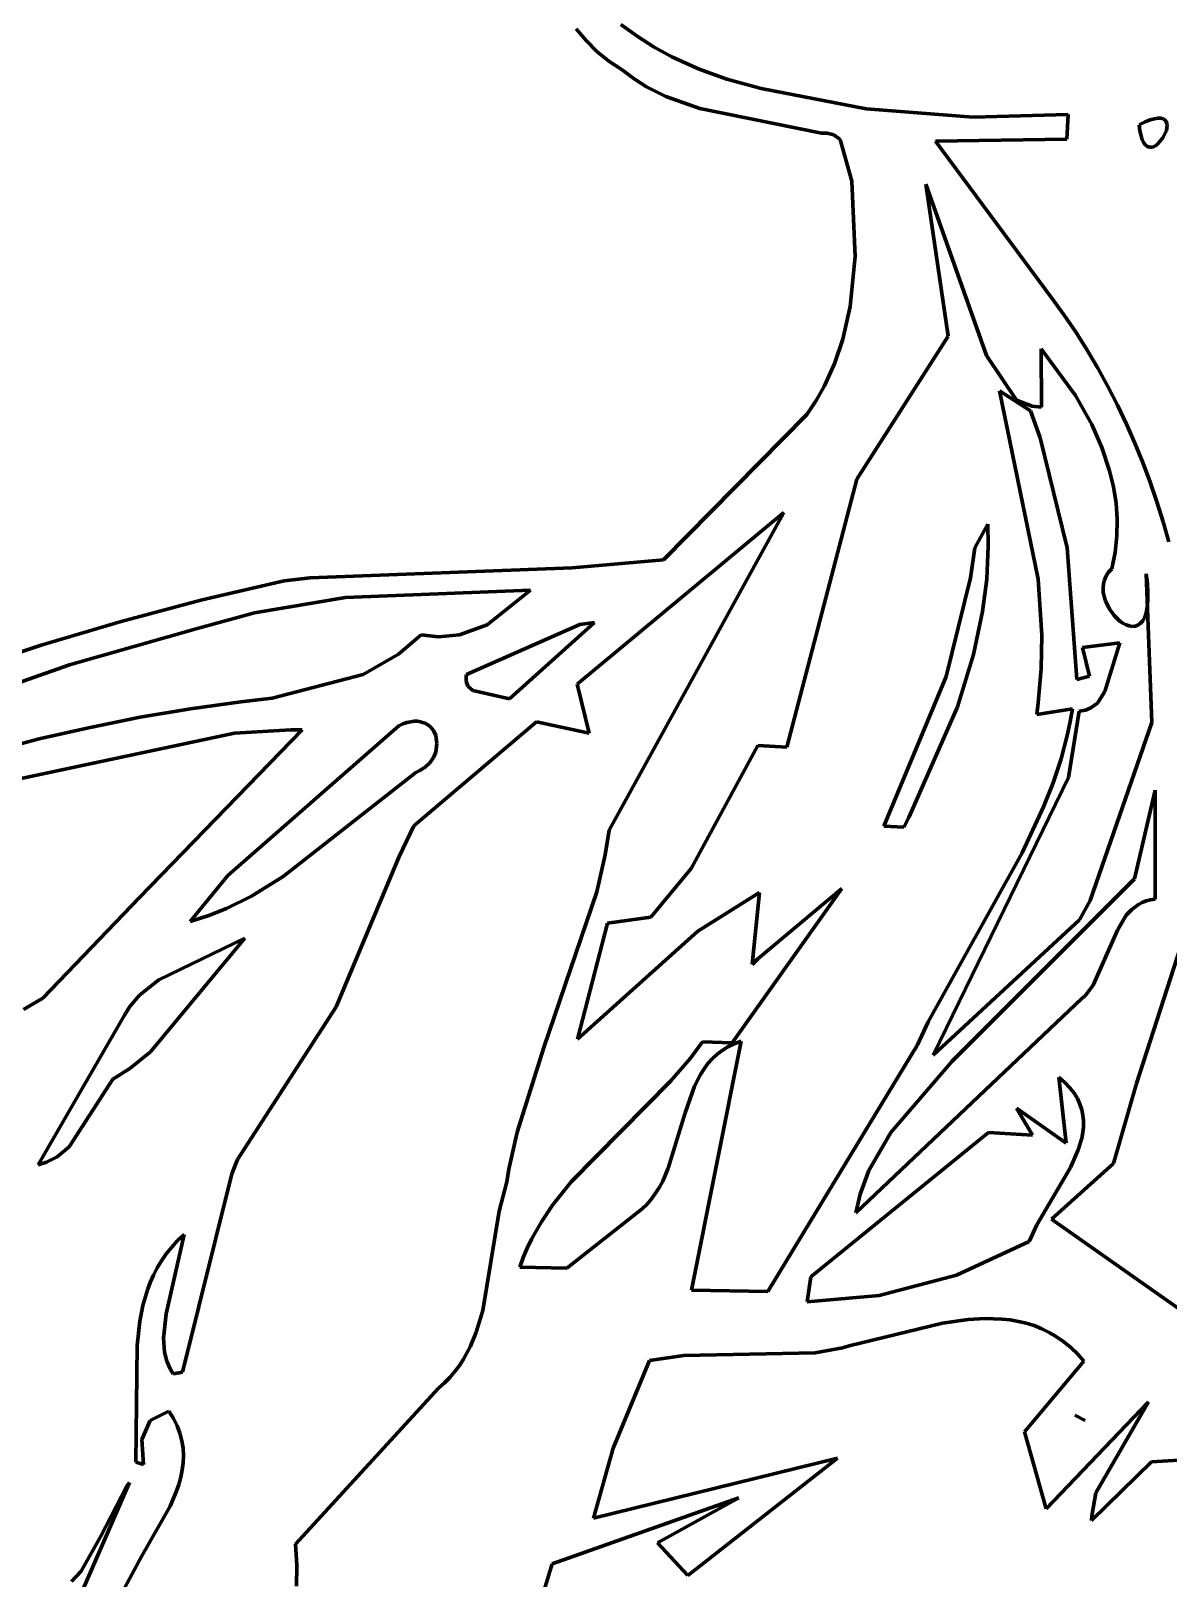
# Model space of a CAD drawing. Header units: millimetres. Extents: x 0 to 11, y 0 to 14.1.
# Drawn here: x 4.385 to 5.209, y 7.531 to 8.652 of the extents above; entities that cross this region are included whole.
import ezdxf

# ---------------------------------------------------------------- set-up
doc = ezdxf.new("R2010")
doc.units = ezdxf.units.MM
doc.layers.add('color#010101ff', color=7, linetype='CONTINUOUS', lineweight=100)
doc.layers.add('color#fefefeff', color=7, linetype='CONTINUOUS', lineweight=100)

msp = doc.modelspace()

# ---------------------------------------------------------------- linework, layer by layer
at = {"layer": 'color#010101ff'}
for p, q in [((4.8126, 8.6565), (4.8244, 8.6479)), ((4.7874, 8.6448), (4.7802, 8.6532)), ((4.7953, 8.637), (4.7874, 8.6448)), ((4.8244, 8.6479), (4.8368, 8.64)), ((4.804, 8.6299), (4.7953, 8.637)), ((4.8368, 8.64), (4.8496, 8.633)), ((4.8087, 8.6267), (4.804, 8.6299)), ((4.8136, 8.6236), (4.8087, 8.6267)), ((4.8222, 8.617), (4.8136, 8.6236)), ((4.8496, 8.633), (4.8693, 8.624)), ((4.8693, 8.624), (4.8893, 8.6168)), ((4.8312, 8.6113), (4.8222, 8.617)), ((4.8453, 8.6042), (4.8312, 8.6113)), ((4.8893, 8.6168), (4.9142, 8.6101)), ((4.8699, 8.5956), (4.8453, 8.6042)), ((4.9142, 8.6101), (4.9904, 8.5953)), ((4.9581, 8.5776), (4.8699, 8.5956)), ((4.9904, 8.5953), (5.0678, 8.5892)), ((5.0678, 8.5892), (5.1367, 8.5913)), ((5.1367, 8.5913), (5.1359, 8.5733)), ((5.1993, 8.5882), (5.2019, 8.5886)), ((5.2019, 8.5886), (5.204, 8.5886)), ((5.204, 8.5886), (5.2057, 8.5881)), ((4.962, 8.5776), (4.9581, 8.5776)), ((4.9669, 8.5765), (4.962, 8.5776)), ((5.1883, 8.5838), (5.1926, 8.5859)), ((5.1888, 8.5794), (5.1883, 8.5838)), ((5.1896, 8.5758), (5.1888, 8.5794)), ((5.1926, 8.5859), (5.1962, 8.5873)), ((5.1962, 8.5873), (5.1993, 8.5882)), ((5.2079, 8.5797), (5.2054, 8.5742)), ((5.2057, 8.5881), (5.2069, 8.5873)), ((5.2069, 8.5873), (5.2078, 8.5862)), ((5.2078, 8.5862), (5.2083, 8.5848)), ((5.2085, 8.5832), (5.2079, 8.5797)), ((5.2083, 8.5848), (5.2085, 8.5832)), ((4.9716, 8.5732), (4.9669, 8.5765)), ((4.98, 8.5429), (4.9716, 8.5732)), ((5.1359, 8.5733), (5.0405, 8.5719)), ((5.0405, 8.5719), (5.125, 8.4581)), ((5.1905, 8.5729), (5.1896, 8.5758)), ((5.1916, 8.5707), (5.1905, 8.5729)), ((5.1928, 8.5691), (5.1916, 8.5707)), ((5.1942, 8.568), (5.1928, 8.5691)), ((5.1956, 8.5675), (5.1942, 8.568)), ((5.1971, 8.5675), (5.1956, 8.5675)), ((5.1986, 8.5679), (5.1971, 8.5675)), ((5.2001, 8.5686), (5.1986, 8.5679)), ((5.2015, 8.5697), (5.2001, 8.5686)), ((5.2054, 8.5742), (5.2015, 8.5697)), ((4.9824, 8.4884), (4.98, 8.5429)), ((5.0776, 8.4166), (5.0335, 8.5408)), ((5.0335, 8.5408), (5.0497, 8.4306)), ((4.9788, 8.452), (4.9824, 8.4884)), ((5.125, 8.4581), (5.1339, 8.4458)), ((4.9735, 8.4283), (4.9788, 8.452)), ((5.1339, 8.4458), (5.1425, 8.4332)), ((5.1425, 8.4332), (5.1506, 8.4204)), ((4.9677, 8.4112), (4.9735, 8.4283)), ((5.0497, 8.4306), (4.9835, 8.327)), ((5.142, 8.3877), (5.1173, 8.4214)), ((5.1173, 8.4214), (5.1174, 8.3792)), ((5.1506, 8.4204), (5.1583, 8.4073)), ((4.9602, 8.3946), (4.9677, 8.4112)), ((5.0994, 8.3842), (5.0776, 8.4166)), ((5.1583, 8.4073), (5.1656, 8.394)), ((4.9542, 8.384), (4.9602, 8.3946)), ((5.1149, 8.2546), (5.0871, 8.3909)), ((5.0871, 8.3909), (5.1095, 8.3764)), ((5.1538, 8.3665), (5.142, 8.3877)), ((5.1656, 8.394), (5.1725, 8.3806)), ((4.9474, 8.3738), (4.9542, 8.384)), ((5.1106, 8.3798), (5.0994, 8.3842)), ((5.1095, 8.3764), (5.1164, 8.357)), ((5.1174, 8.3792), (5.1106, 8.3798)), ((5.1725, 8.3806), (5.179, 8.3669)), ((4.8436, 8.2685), (4.9474, 8.3738)), ((5.1611, 8.3499), (5.1538, 8.3665)), ((5.179, 8.3669), (5.1851, 8.3531)), ((5.1164, 8.357), (5.136, 8.2773)), ((5.1851, 8.3531), (5.1908, 8.339)), ((5.1668, 8.3329), (5.1611, 8.3499)), ((5.1696, 8.3213), (5.1668, 8.3329)), ((5.1908, 8.339), (5.1961, 8.3249)), ((4.9835, 8.327), (4.9329, 8.1327)), ((5.1715, 8.3096), (5.1696, 8.3213)), ((5.1961, 8.3249), (5.2011, 8.3105)), ((5.1723, 8.2978), (5.1715, 8.3096)), ((5.2011, 8.3105), (5.2056, 8.2961)), ((4.9306, 8.3028), (4.7809, 8.1784)), ((4.8041, 8.0727), (4.9306, 8.3028)), ((5.1721, 8.2859), (5.1723, 8.2978)), ((5.0692, 8.2773), (5.0786, 8.2944)), ((5.0786, 8.2944), (5.0789, 8.2784)), ((5.1708, 8.2739), (5.1721, 8.2859)), ((5.2056, 8.2961), (5.2098, 8.2815)), ((5.0659, 8.2554), (5.0692, 8.2773)), ((5.0789, 8.2784), (5.0777, 8.2546)), ((5.136, 8.2773), (5.143, 8.1818)), ((4.7773, 8.2627), (4.8436, 8.2685)), ((5.1683, 8.2619), (5.1697, 8.2679)), ((5.1697, 8.2679), (5.1708, 8.2739)), ((4.5093, 8.2395), (4.5685, 8.2532)), ((4.5685, 8.2532), (4.5874, 8.2555)), ((4.5874, 8.2555), (4.7773, 8.2627)), ((5.0484, 8.184), (5.0659, 8.2554)), ((5.0777, 8.2546), (5.0747, 8.231)), ((5.1176, 8.2139), (5.1149, 8.2546)), ((5.1623, 8.251), (5.163, 8.254)), ((5.163, 8.254), (5.1642, 8.2568)), ((5.1642, 8.2568), (5.1659, 8.2595)), ((5.1659, 8.2595), (5.1683, 8.2619)), ((5.1975, 8.1506), (5.1933, 8.2584)), ((5.1933, 8.2584), (5.1942, 8.251)), ((4.6131, 8.2411), (4.547, 8.23)), ((4.7472, 8.2465), (4.6131, 8.2411)), ((4.7156, 8.2214), (4.7472, 8.2465)), ((5.162, 8.248), (5.1623, 8.251)), ((5.1622, 8.245), (5.162, 8.248)), ((5.1628, 8.2419), (5.1622, 8.245)), ((5.1637, 8.2389), (5.1628, 8.2419)), ((5.1942, 8.251), (5.1946, 8.2446)), ((5.1946, 8.2446), (5.1946, 8.239)), ((4.4506, 8.2239), (4.5093, 8.2395)), ((4.547, 8.23), (4.5065, 8.2189)), ((5.0747, 8.231), (5.0682, 8.2)), ((5.1664, 8.2332), (5.1637, 8.2389)), ((5.17, 8.2281), (5.1664, 8.2332)), ((5.1933, 8.2302), (5.1922, 8.2269)), ((5.1941, 8.2342), (5.1933, 8.2302)), ((5.1946, 8.239), (5.1941, 8.2342)), ((4.3924, 8.2067), (4.4506, 8.2239)), ((4.5065, 8.2189), (4.413, 8.1923)), ((4.6957, 8.2141), (4.7156, 8.2214)), ((4.7829, 8.2216), (4.7008, 8.1853)), ((4.7318, 8.1678), (4.7934, 8.223)), ((4.7934, 8.223), (4.7829, 8.2216)), ((5.1742, 8.2241), (5.17, 8.2281)), ((5.1764, 8.2225), (5.1742, 8.2241)), ((5.1787, 8.2214), (5.1764, 8.2225)), ((5.181, 8.2206), (5.1787, 8.2214)), ((5.1832, 8.2203), (5.181, 8.2206)), ((5.1853, 8.2205), (5.1832, 8.2203)), ((5.1873, 8.2212), (5.1853, 8.2205)), ((5.1892, 8.2225), (5.1873, 8.2212)), ((5.1908, 8.2244), (5.1892, 8.2225)), ((5.1922, 8.2269), (5.1908, 8.2244)), ((4.6515, 8.2001), (4.6678, 8.2142)), ((4.6678, 8.2142), (4.6805, 8.2127)), ((4.6805, 8.2127), (4.6957, 8.2141)), ((5.1173, 8.1894), (5.1176, 8.2139)), ((5.1472, 8.2049), (5.1741, 8.2083)), ((5.1741, 8.2083), (5.1633, 8.1731)), ((4.3347, 8.1876), (4.3924, 8.2067)), ((4.6258, 8.1853), (4.6515, 8.2001)), ((5.0682, 8.2), (5.0565, 8.1619)), ((5.1523, 8.1842), (5.1472, 8.2049)), ((4.413, 8.1923), (4.282, 8.1463)), ((4.56, 8.1682), (4.6258, 8.1853)), ((4.7008, 8.1853), (4.7005, 8.1836)), ((5.1151, 8.1648), (5.1173, 8.1894)), ((4.7005, 8.1836), (4.7006, 8.1805)), ((4.7006, 8.1805), (4.7018, 8.1769)), ((4.7018, 8.1769), (4.7053, 8.1738)), ((4.7053, 8.1738), (4.7318, 8.1678)), ((4.7809, 8.1784), (4.7897, 8.1428)), ((5.0032, 8.0754), (5.0484, 8.184)), ((5.143, 8.1818), (5.1523, 8.1842)), ((4.5007, 8.1606), (4.5373, 8.1656)), ((4.5373, 8.1656), (4.5558, 8.1677)), ((4.5558, 8.1677), (4.56, 8.1682)), ((5.114, 8.1565), (5.1151, 8.1648)), ((5.158, 8.1647), (5.1533, 8.1612)), ((5.1633, 8.1731), (5.158, 8.1647)), ((4.428, 8.1471), (4.4642, 8.1544)), ((4.4642, 8.1544), (4.5007, 8.1606)), ((4.6603, 8.1512), (4.6575, 8.1506)), ((4.6628, 8.1515), (4.6603, 8.1512)), ((4.7515, 8.1511), (4.6626, 8.0758)), ((4.6652, 8.1515), (4.6628, 8.1515)), ((4.6674, 8.1512), (4.6652, 8.1515)), ((4.6713, 8.1499), (4.6674, 8.1512)), ((4.7897, 8.1428), (4.7515, 8.1511)), ((5.0565, 8.1619), (5.0213, 8.0818)), ((5.1399, 8.1605), (5.114, 8.1565)), ((5.1363, 8.1422), (5.1383, 8.1513)), ((5.1447, 8.1588), (5.1371, 8.1108)), ((5.1383, 8.1513), (5.1399, 8.1605)), ((5.1494, 8.1596), (5.1447, 8.1588)), ((5.1533, 8.1612), (5.1494, 8.1596)), ((4.5326, 8.1428), (4.3485, 8.1039)), ((4.392, 8.1389), (4.428, 8.1471)), ((4.4638, 8.0238), (4.5816, 8.1453)), ((4.6516, 8.1483), (4.5277, 8.0397)), ((4.5734, 8.1453), (4.5326, 8.1428)), ((4.5816, 8.1453), (4.5734, 8.1453)), ((4.6546, 8.1497), (4.6516, 8.1483)), ((4.6575, 8.1506), (4.6546, 8.1497)), ((4.6744, 8.1477), (4.6713, 8.1499)), ((4.6768, 8.1447), (4.6744, 8.1477)), ((4.6784, 8.1413), (4.6768, 8.1447)), ((4.6793, 8.1354), (4.6784, 8.1413)), ((5.1316, 8.1243), (5.1363, 8.1422)), ((5.1526, 8.0215), (5.1975, 8.1506)), ((4.3384, 8.125), (4.392, 8.1389)), ((4.6768, 8.1252), (4.6784, 8.1292)), ((4.6784, 8.1292), (4.6793, 8.1354)), ((4.9119, 8.1339), (4.8635, 8.0447)), ((4.9329, 8.1327), (4.9119, 8.1339)), ((4.6665, 8.1155), (4.6708, 8.1182)), ((4.6708, 8.1182), (4.6742, 8.1214)), ((4.6742, 8.1214), (4.6768, 8.1252)), ((5.1258, 8.1068), (5.1316, 8.1243)), ((4.5679, 8.0389), (4.664, 8.1144)), ((4.664, 8.1144), (4.6665, 8.1155)), ((5.1371, 8.1108), (5.039, 7.9095)), ((5.119, 8.0896), (5.1258, 8.1068)), ((5.1999, 8.1015), (5.1848, 8.0373)), ((5.1998, 8.0227), (5.1999, 8.1015)), ((5.1033, 8.0561), (5.119, 8.0896)), ((4.6626, 8.0758), (4.6519, 8.0536)), ((4.8012, 8.0546), (4.8041, 8.0727)), ((5.0177, 8.0748), (5.0032, 8.0754)), ((5.0213, 8.0818), (5.0177, 8.0748)), ((4.6519, 8.0536), (4.6063, 7.9446)), ((4.7951, 8.0278), (4.8012, 8.0546)), ((5.0354, 7.9338), (5.1033, 8.0561)), ((4.5277, 8.0397), (4.5004, 8.0065)), ((4.8635, 8.0447), (4.8343, 8.0095)), ((4.545, 8.0247), (4.5679, 8.0389)), ((4.7568, 7.915), (4.7951, 8.0278)), ((4.9728, 8.0303), (4.8932, 7.9185)), ((4.9118, 7.9794), (4.9728, 8.0303)), ((5.1848, 8.0373), (5.0527, 7.9052)), ((4.3938, 7.9509), (4.4638, 8.0238)), ((4.5267, 8.0157), (4.545, 8.0247)), ((4.8684, 7.9993), (4.913, 8.0274)), ((4.913, 8.0274), (4.9077, 7.9752)), ((5.145, 8.0076), (5.1526, 8.0215)), ((5.1829, 8.0152), (5.1877, 8.0187)), ((5.1877, 8.0187), (5.1904, 8.0201)), ((5.1904, 8.0201), (5.1933, 8.0213)), ((5.1933, 8.0213), (5.1964, 8.0221)), ((5.1964, 8.0221), (5.1998, 8.0227)), ((4.5004, 8.0065), (4.5139, 8.0107)), ((4.5139, 8.0107), (4.5267, 8.0157)), ((4.8028, 8.0053), (4.7811, 7.9212)), ((4.8343, 8.0095), (4.8028, 8.0053)), ((5.039, 7.9095), (5.145, 8.0076)), ((5.1724, 8.0002), (5.1789, 8.0109)), ((5.1789, 8.0109), (5.1829, 8.0152)), ((4.4718, 7.912), (4.54, 7.9942)), ((4.54, 7.9942), (4.4777, 7.9642)), ((4.7811, 7.9212), (4.8684, 7.9993)), ((5.1549, 7.9602), (5.1724, 8.0002)), ((5.2233, 8.0034), (5.1863, 7.8889)), ((4.9077, 7.9752), (4.9118, 7.9794)), ((4.4777, 7.9642), (4.4638, 7.9531)), ((4.3796, 7.9426), (4.3938, 7.9509)), ((4.4638, 7.9531), (4.4568, 7.9448)), ((4.983, 7.7952), (5.1467, 7.9505)), ((5.1467, 7.9505), (5.149, 7.9526)), ((5.149, 7.9526), (5.1549, 7.9602)), ((4.4528, 7.9385), (4.3903, 7.83)), ((4.4568, 7.9448), (4.4528, 7.9385)), ((4.6063, 7.9446), (4.5349, 7.8338)), ((5.0275, 7.9171), (5.0354, 7.9338)), ((4.8718, 7.9191), (4.8631, 7.9074)), ((4.8997, 7.9196), (4.8639, 7.7392)), ((4.8932, 7.9185), (4.8718, 7.9191)), ((4.8901, 7.9155), (4.8947, 7.9177)), ((4.8947, 7.9177), (4.8997, 7.9196)), ((4.919, 7.7383), (5.0275, 7.9171)), ((4.4568, 7.8999), (4.4718, 7.912)), ((4.7374, 7.8538), (4.7568, 7.915)), ((4.8631, 7.9074), (4.8488, 7.8909)), ((4.8757, 7.9034), (4.8788, 7.9069)), ((4.8788, 7.9069), (4.8822, 7.9101)), ((4.8822, 7.9101), (4.8859, 7.913)), ((4.8859, 7.913), (4.8901, 7.9155)), ((5.0527, 7.9052), (5.0082, 7.8534)), ((4.4444, 7.8921), (4.4568, 7.8999)), ((4.866, 7.887), (4.8704, 7.8956)), ((4.8704, 7.8956), (4.8729, 7.8996)), ((4.8729, 7.8996), (4.8757, 7.9034)), ((5.1301, 7.8935), (5.1354, 7.8458)), ((5.1344, 7.8897), (5.1301, 7.8935)), ((4.4129, 7.8431), (4.4444, 7.8921)), ((4.8488, 7.8909), (4.7766, 7.8177)), ((4.8592, 7.8678), (4.866, 7.887)), ((5.138, 7.8859), (5.1344, 7.8897)), ((5.141, 7.882), (5.138, 7.8859)), ((5.1863, 7.8889), (5.1697, 7.831)), ((5.1354, 7.8458), (5.0993, 7.8712)), ((5.0993, 7.8712), (5.1109, 7.8515)), ((5.1434, 7.8781), (5.141, 7.882)), ((5.1452, 7.8741), (5.1434, 7.8781)), ((5.1466, 7.87), (5.1452, 7.8741)), ((4.847, 7.8276), (4.8592, 7.8678)), ((5.1474, 7.866), (5.1466, 7.87)), ((5.1478, 7.8619), (5.1474, 7.866)), ((5.1478, 7.8577), (5.1478, 7.8619)), ((4.7314, 7.8268), (4.7374, 7.8538)), ((5.0791, 7.8536), (4.9503, 7.749)), ((5.0082, 7.8534), (4.9924, 7.826)), ((5.1109, 7.8515), (5.0791, 7.8536)), ((5.1441, 7.8409), (5.1466, 7.8494)), ((5.1466, 7.8494), (5.1473, 7.8536)), ((5.1473, 7.8536), (5.1478, 7.8577)), ((4.4042, 7.8359), (4.4129, 7.8431)), ((5.1384, 7.8282), (5.1441, 7.8409)), ((4.3903, 7.83), (4.3963, 7.8319)), ((4.3963, 7.8319), (4.4042, 7.8359)), ((4.5349, 7.8338), (4.5306, 7.8236)), ((4.7299, 7.8177), (4.7314, 7.8268)), ((4.8429, 7.8182), (4.847, 7.8276)), ((4.9924, 7.826), (4.9861, 7.8089)), ((5.1141, 7.7865), (5.1384, 7.8282)), ((5.1697, 7.831), (5.1246, 7.7907)), ((4.5306, 7.8236), (4.495, 7.6797)), ((4.7243, 7.7965), (4.7299, 7.8177)), ((4.7766, 7.8177), (4.7631, 7.8008)), ((4.8405, 7.8138), (4.8429, 7.8182)), ((4.8317, 7.8016), (4.8349, 7.8055)), ((4.8349, 7.8055), (4.8378, 7.8095)), ((4.8378, 7.8095), (4.8405, 7.8138)), ((4.9861, 7.8089), (4.983, 7.7952)), ((4.7125, 7.7244), (4.7243, 7.7965)), ((4.7631, 7.8008), (4.755, 7.7888)), ((4.7734, 7.7551), (4.8281, 7.7981)), ((4.8281, 7.7981), (4.8317, 7.8016)), ((4.755, 7.7888), (4.7479, 7.7762)), ((5.1085, 7.7746), (5.1141, 7.7865)), ((5.1246, 7.7907), (5.2584, 7.6964)), ((4.4832, 7.722), (4.4961, 7.7796)), ((4.4871, 7.7703), (4.4832, 7.7655)), ((4.4914, 7.7751), (4.4871, 7.7703)), ((4.4961, 7.7796), (4.4914, 7.7751)), ((4.7479, 7.7762), (4.7448, 7.7697)), ((5.0558, 7.7502), (5.1085, 7.7746)), ((4.4797, 7.7605), (4.4766, 7.7554)), ((4.4832, 7.7655), (4.4797, 7.7605)), ((4.7419, 7.7629), (4.7393, 7.7559)), ((4.7448, 7.7697), (4.7419, 7.7629)), ((4.4739, 7.7501), (4.4715, 7.7448)), ((4.4766, 7.7554), (4.4739, 7.7501)), ((4.7393, 7.7559), (4.7734, 7.7551)), ((4.9503, 7.749), (4.9477, 7.7307)), ((4.9998, 7.7353), (5.0558, 7.7502)), ((4.4695, 7.7394), (4.4662, 7.7282)), ((4.4715, 7.7448), (4.4695, 7.7394)), ((4.8639, 7.7392), (4.919, 7.7383)), ((4.4662, 7.7282), (4.4639, 7.7168)), ((4.9477, 7.7307), (4.9998, 7.7353)), ((4.4639, 7.7168), (4.4621, 7.6992)), ((4.4812, 7.7044), (4.4832, 7.722)), ((4.7078, 7.7087), (4.7125, 7.7244)), ((5.0456, 7.7153), (4.978, 7.6989)), ((5.0644, 7.718), (5.0456, 7.7153)), ((5.0767, 7.7187), (5.0644, 7.718)), ((5.0888, 7.7183), (5.0767, 7.7187)), ((5.0948, 7.7177), (5.0888, 7.7183)), ((5.1007, 7.7166), (5.0948, 7.7177)), ((5.1064, 7.7152), (5.1007, 7.7166)), ((5.1121, 7.7135), (5.1064, 7.7152)), ((4.482, 7.6943), (4.4812, 7.7044)), ((4.7037, 7.6987), (4.7078, 7.7087)), ((5.1177, 7.7113), (5.1121, 7.7135)), ((5.1231, 7.7086), (5.1177, 7.7113)), ((5.1284, 7.7055), (5.1231, 7.7086)), ((5.1336, 7.7019), (5.1284, 7.7055)), ((4.4621, 7.6992), (4.4611, 7.6145)), ((4.4836, 7.6878), (4.482, 7.6943)), ((4.6986, 7.6892), (4.7037, 7.6987)), ((4.8582, 7.6919), (4.8333, 7.6883)), ((4.9534, 7.6937), (4.8582, 7.6919)), ((4.9731, 7.6975), (4.9534, 7.6937)), ((4.978, 7.6989), (4.9731, 7.6975)), ((5.1386, 7.6977), (5.1336, 7.7019)), ((5.1435, 7.693), (5.1386, 7.6977)), ((5.1482, 7.6878), (5.1435, 7.693)), ((4.4863, 7.6817), (4.4836, 7.6878)), ((4.4881, 7.6787), (4.4863, 7.6817)), ((4.6887, 7.676), (4.6923, 7.6803)), ((4.6923, 7.6803), (4.6956, 7.6847)), ((4.6956, 7.6847), (4.6986, 7.6892)), ((4.8333, 7.6883), (4.8071, 7.6248)), ((5.105, 7.6365), (5.1482, 7.6878)), ((4.495, 7.6797), (4.4881, 7.6787)), ((4.6804, 7.6681), (4.6847, 7.672)), ((4.6847, 7.672), (4.6887, 7.676)), ((4.5769, 7.5551), (4.6804, 7.6681)), ((5.195, 7.6583), (5.1208, 7.5808)), ((5.1568, 7.5923), (5.195, 7.6583)), ((4.4714, 7.6447), (4.485, 7.6516)), ((4.485, 7.6516), (4.4884, 7.6462)), ((5.1416, 7.6487), (5.1491, 7.6448)), ((5.1491, 7.6448), (5.1416, 7.6487)), ((4.4654, 7.6311), (4.4714, 7.6447)), ((4.4884, 7.6462), (4.491, 7.6409)), ((4.491, 7.6409), (4.4931, 7.6355)), ((4.4931, 7.6355), (4.4945, 7.6301)), ((5.1208, 7.5808), (5.105, 7.6365)), ((4.4666, 7.613), (4.4654, 7.6311)), ((4.4945, 7.6301), (4.4953, 7.6248)), ((4.4953, 7.6248), (4.4956, 7.6195)), ((4.8071, 7.6248), (4.7928, 7.5741)), ((4.4611, 7.6145), (4.4666, 7.613)), ((4.4954, 7.6142), (4.4947, 7.6089)), ((4.4956, 7.6195), (4.4954, 7.6142)), ((4.7928, 7.5741), (4.9696, 7.6174)), ((4.9696, 7.6174), (4.8611, 7.5324)), ((5.1971, 7.6147), (5.1536, 7.5723)), ((5.244, 7.6178), (5.1971, 7.6147)), ((4.4936, 7.6036), (4.4922, 7.5984)), ((4.4947, 7.6089), (4.4936, 7.6036)), ((4.4133, 7.5007), (4.4565, 7.5998)), ((4.4543, 7.597), (4.4357, 7.561)), ((4.4565, 7.5998), (4.4543, 7.597)), ((4.4904, 7.5931), (4.4859, 7.5827)), ((4.4922, 7.5984), (4.4904, 7.5931)), ((5.1538, 7.5758), (5.1568, 7.5923)), ((4.4859, 7.5827), (4.4652, 7.5462)), ((4.8981, 7.5887), (4.7627, 7.541)), ((4.8391, 7.556), (4.8981, 7.5887)), ((5.1536, 7.5723), (5.1538, 7.5758)), ((4.4357, 7.561), (4.4215, 7.5357)), ((4.4652, 7.5462), (4.4511, 7.5202)), ((4.5777, 7.5399), (4.5769, 7.5551)), ((4.8611, 7.5324), (4.8391, 7.556)), ((4.4215, 7.5357), (4.4144, 7.5281)), ((4.5775, 7.5247), (4.5777, 7.5399)), ((4.7627, 7.541), (4.7492, 7.4959))]:
    msp.add_line(p, q, dxfattribs=at)
at = {"layer": 'color#fefefeff'}
for p, q in [((4.8244, 8.6479), (4.8126, 8.6565)), ((4.7802, 8.6532), (4.7874, 8.6448)), ((4.7874, 8.6448), (4.7953, 8.637)), ((4.8368, 8.64), (4.8244, 8.6479)), ((4.7953, 8.637), (4.804, 8.6299)), ((4.8496, 8.633), (4.8368, 8.64)), ((4.804, 8.6299), (4.8087, 8.6267)), ((4.8087, 8.6267), (4.8136, 8.6236)), ((4.8136, 8.6236), (4.8222, 8.617)), ((4.8693, 8.624), (4.8496, 8.633)), ((4.8893, 8.6168), (4.8693, 8.624)), ((4.8222, 8.617), (4.8312, 8.6113)), ((4.8312, 8.6113), (4.8453, 8.6042)), ((4.9142, 8.6101), (4.8893, 8.6168)), ((4.8453, 8.6042), (4.8699, 8.5956)), ((4.9904, 8.5953), (4.9142, 8.6101)), ((4.8699, 8.5956), (4.9581, 8.5776)), ((5.0678, 8.5892), (4.9904, 8.5953)), ((5.1367, 8.5913), (5.0678, 8.5892)), ((5.1359, 8.5733), (5.1367, 8.5913)), ((5.2019, 8.5886), (5.1993, 8.5882)), ((5.204, 8.5886), (5.2019, 8.5886)), ((5.2057, 8.5881), (5.204, 8.5886)), ((4.9581, 8.5776), (4.962, 8.5776)), ((4.962, 8.5776), (4.9669, 8.5765)), ((5.1926, 8.5859), (5.1883, 8.5838)), ((5.1883, 8.5838), (5.1888, 8.5794)), ((5.1888, 8.5794), (5.1896, 8.5758)), ((5.1962, 8.5873), (5.1926, 8.5859)), ((5.1993, 8.5882), (5.1962, 8.5873)), ((5.2054, 8.5742), (5.2079, 8.5797)), ((5.2069, 8.5873), (5.2057, 8.5881)), ((5.2078, 8.5862), (5.2069, 8.5873)), ((5.2083, 8.5848), (5.2078, 8.5862)), ((5.2079, 8.5797), (5.2085, 8.5832)), ((5.2085, 8.5832), (5.2083, 8.5848)), ((4.9669, 8.5765), (4.9716, 8.5732)), ((4.9716, 8.5732), (4.98, 8.5429)), ((5.0405, 8.5719), (5.1359, 8.5733)), ((5.125, 8.4581), (5.0405, 8.5719)), ((5.1896, 8.5758), (5.1905, 8.5729)), ((5.1905, 8.5729), (5.1916, 8.5707)), ((5.1916, 8.5707), (5.1928, 8.5691)), ((5.1928, 8.5691), (5.1942, 8.568)), ((5.1942, 8.568), (5.1956, 8.5675)), ((5.1956, 8.5675), (5.1971, 8.5675)), ((5.1971, 8.5675), (5.1986, 8.5679)), ((5.1986, 8.5679), (5.2001, 8.5686)), ((5.2001, 8.5686), (5.2015, 8.5697)), ((5.2015, 8.5697), (5.2054, 8.5742)), ((4.98, 8.5429), (4.9824, 8.4884)), ((5.0497, 8.4306), (5.0335, 8.5408)), ((5.0335, 8.5408), (5.0776, 8.4166)), ((4.9824, 8.4884), (4.9788, 8.452)), ((5.1339, 8.4458), (5.125, 8.4581)), ((4.9788, 8.452), (4.9735, 8.4283)), ((5.1425, 8.4332), (5.1339, 8.4458)), ((5.1506, 8.4204), (5.1425, 8.4332)), ((4.9735, 8.4283), (4.9677, 8.4112)), ((4.9835, 8.327), (5.0497, 8.4306)), ((5.1174, 8.3792), (5.1173, 8.4214)), ((5.1173, 8.4214), (5.142, 8.3877)), ((5.1583, 8.4073), (5.1506, 8.4204)), ((4.9677, 8.4112), (4.9602, 8.3946)), ((5.0776, 8.4166), (5.0994, 8.3842)), ((5.1656, 8.394), (5.1583, 8.4073)), ((4.9602, 8.3946), (4.9542, 8.384)), ((5.1095, 8.3764), (5.0871, 8.3909)), ((5.0871, 8.3909), (5.1149, 8.2546)), ((5.142, 8.3877), (5.1538, 8.3665)), ((5.1725, 8.3806), (5.1656, 8.394)), ((4.9542, 8.384), (4.9474, 8.3738)), ((5.0994, 8.3842), (5.1106, 8.3798)), ((5.1164, 8.357), (5.1095, 8.3764)), ((5.1106, 8.3798), (5.1174, 8.3792)), ((5.179, 8.3669), (5.1725, 8.3806)), ((4.9474, 8.3738), (4.8436, 8.2685)), ((5.1538, 8.3665), (5.1611, 8.3499)), ((5.1851, 8.3531), (5.179, 8.3669)), ((5.136, 8.2773), (5.1164, 8.357)), ((5.1908, 8.339), (5.1851, 8.3531)), ((5.1611, 8.3499), (5.1668, 8.3329)), ((5.1668, 8.3329), (5.1696, 8.3213)), ((5.1961, 8.3249), (5.1908, 8.339)), ((4.9329, 8.1327), (4.9835, 8.327)), ((5.1696, 8.3213), (5.1715, 8.3096)), ((5.2011, 8.3105), (5.1961, 8.3249)), ((5.1715, 8.3096), (5.1723, 8.2978)), ((5.2056, 8.2961), (5.2011, 8.3105)), ((4.7809, 8.1784), (4.9306, 8.3028)), ((4.9306, 8.3028), (4.8041, 8.0727)), ((5.1723, 8.2978), (5.1721, 8.2859)), ((5.0786, 8.2944), (5.0692, 8.2773)), ((5.0789, 8.2784), (5.0786, 8.2944)), ((5.1721, 8.2859), (5.1708, 8.2739)), ((5.2098, 8.2815), (5.2056, 8.2961)), ((5.0692, 8.2773), (5.0659, 8.2554)), ((5.0777, 8.2546), (5.0789, 8.2784)), ((5.143, 8.1818), (5.136, 8.2773)), ((4.8436, 8.2685), (4.7773, 8.2627)), ((5.1697, 8.2679), (5.1683, 8.2619)), ((5.1708, 8.2739), (5.1697, 8.2679)), ((4.5685, 8.2532), (4.5093, 8.2395)), ((4.5874, 8.2555), (4.5685, 8.2532)), ((4.7773, 8.2627), (4.5874, 8.2555)), ((5.0659, 8.2554), (5.0484, 8.184)), ((5.0747, 8.231), (5.0777, 8.2546)), ((5.1149, 8.2546), (5.1176, 8.2139)), ((5.163, 8.254), (5.1623, 8.251)), ((5.1642, 8.2568), (5.163, 8.254)), ((5.1659, 8.2595), (5.1642, 8.2568)), ((5.1683, 8.2619), (5.1659, 8.2595)), ((5.1942, 8.251), (5.1933, 8.2584)), ((5.1933, 8.2584), (5.1975, 8.1506)), ((4.547, 8.23), (4.6131, 8.2411)), ((4.6131, 8.2411), (4.7472, 8.2465)), ((4.7472, 8.2465), (4.7156, 8.2214)), ((5.1623, 8.251), (5.162, 8.248)), ((5.162, 8.248), (5.1622, 8.245)), ((5.1622, 8.245), (5.1628, 8.2419)), ((5.1628, 8.2419), (5.1637, 8.2389)), ((5.1946, 8.2446), (5.1942, 8.251)), ((5.1946, 8.239), (5.1946, 8.2446)), ((4.5093, 8.2395), (4.4506, 8.2239)), ((4.5065, 8.2189), (4.547, 8.23)), ((5.0682, 8.2), (5.0747, 8.231)), ((5.1637, 8.2389), (5.1664, 8.2332)), ((5.1664, 8.2332), (5.17, 8.2281)), ((5.1922, 8.2269), (5.1933, 8.2302)), ((5.1933, 8.2302), (5.1941, 8.2342)), ((5.1941, 8.2342), (5.1946, 8.239)), ((4.4506, 8.2239), (4.3924, 8.2067)), ((4.413, 8.1923), (4.5065, 8.2189)), ((4.7156, 8.2214), (4.6957, 8.2141)), ((4.7008, 8.1853), (4.7829, 8.2216)), ((4.7934, 8.223), (4.7318, 8.1678)), ((4.7829, 8.2216), (4.7934, 8.223)), ((5.17, 8.2281), (5.1742, 8.2241)), ((5.1742, 8.2241), (5.1764, 8.2225)), ((5.1764, 8.2225), (5.1787, 8.2214)), ((5.1787, 8.2214), (5.181, 8.2206)), ((5.181, 8.2206), (5.1832, 8.2203)), ((5.1832, 8.2203), (5.1853, 8.2205)), ((5.1853, 8.2205), (5.1873, 8.2212)), ((5.1873, 8.2212), (5.1892, 8.2225)), ((5.1892, 8.2225), (5.1908, 8.2244)), ((5.1908, 8.2244), (5.1922, 8.2269)), ((4.6678, 8.2142), (4.6515, 8.2001)), ((4.6805, 8.2127), (4.6678, 8.2142)), ((4.6957, 8.2141), (4.6805, 8.2127)), ((5.1176, 8.2139), (5.1173, 8.1894)), ((5.1741, 8.2083), (5.1472, 8.2049)), ((5.1633, 8.1731), (5.1741, 8.2083)), ((4.3924, 8.2067), (4.3347, 8.1876)), ((4.6515, 8.2001), (4.6258, 8.1853)), ((5.0565, 8.1619), (5.0682, 8.2)), ((5.1472, 8.2049), (5.1523, 8.1842)), ((4.282, 8.1463), (4.413, 8.1923)), ((4.6258, 8.1853), (4.56, 8.1682)), ((4.7005, 8.1836), (4.7008, 8.1853)), ((5.1173, 8.1894), (5.1151, 8.1648)), ((4.7006, 8.1805), (4.7005, 8.1836)), ((4.7018, 8.1769), (4.7006, 8.1805)), ((4.7053, 8.1738), (4.7018, 8.1769)), ((4.7318, 8.1678), (4.7053, 8.1738)), ((4.7897, 8.1428), (4.7809, 8.1784)), ((5.0484, 8.184), (5.0032, 8.0754)), ((5.1523, 8.1842), (5.143, 8.1818)), ((4.5373, 8.1656), (4.5007, 8.1606)), ((4.5558, 8.1677), (4.5373, 8.1656)), ((4.56, 8.1682), (4.5558, 8.1677)), ((5.1151, 8.1648), (5.114, 8.1565)), ((5.1533, 8.1612), (5.158, 8.1647)), ((5.158, 8.1647), (5.1633, 8.1731)), ((4.4642, 8.1544), (4.428, 8.1471)), ((4.5007, 8.1606), (4.4642, 8.1544)), ((4.6575, 8.1506), (4.6603, 8.1512)), ((4.6603, 8.1512), (4.6628, 8.1515)), ((4.6626, 8.0758), (4.7515, 8.1511)), ((4.6628, 8.1515), (4.6652, 8.1515)), ((4.6652, 8.1515), (4.6674, 8.1512)), ((4.6674, 8.1512), (4.6713, 8.1499)), ((4.7515, 8.1511), (4.7897, 8.1428)), ((5.0213, 8.0818), (5.0565, 8.1619)), ((5.114, 8.1565), (5.1399, 8.1605)), ((5.1383, 8.1513), (5.1363, 8.1422)), ((5.1371, 8.1108), (5.1447, 8.1588)), ((5.1399, 8.1605), (5.1383, 8.1513)), ((5.1447, 8.1588), (5.1494, 8.1596)), ((5.1494, 8.1596), (5.1533, 8.1612)), ((4.3485, 8.1039), (4.5326, 8.1428)), ((4.428, 8.1471), (4.392, 8.1389)), ((4.5816, 8.1453), (4.4638, 8.0238)), ((4.5277, 8.0397), (4.6516, 8.1483)), ((4.5326, 8.1428), (4.5734, 8.1453)), ((4.5734, 8.1453), (4.5816, 8.1453)), ((4.6516, 8.1483), (4.6546, 8.1497)), ((4.6546, 8.1497), (4.6575, 8.1506)), ((4.6713, 8.1499), (4.6744, 8.1477)), ((4.6744, 8.1477), (4.6768, 8.1447)), ((4.6768, 8.1447), (4.6784, 8.1413)), ((4.6784, 8.1413), (4.6793, 8.1354)), ((5.1363, 8.1422), (5.1316, 8.1243)), ((5.1975, 8.1506), (5.1526, 8.0215)), ((4.392, 8.1389), (4.3384, 8.125)), ((4.6784, 8.1292), (4.6768, 8.1252)), ((4.6793, 8.1354), (4.6784, 8.1292)), ((4.8635, 8.0447), (4.9119, 8.1339)), ((4.9119, 8.1339), (4.9329, 8.1327)), ((4.6708, 8.1182), (4.6665, 8.1155)), ((4.6742, 8.1214), (4.6708, 8.1182)), ((4.6768, 8.1252), (4.6742, 8.1214)), ((5.1316, 8.1243), (5.1258, 8.1068)), ((4.664, 8.1144), (4.5679, 8.0389)), ((4.6665, 8.1155), (4.664, 8.1144)), ((5.039, 7.9095), (5.1371, 8.1108)), ((5.1258, 8.1068), (5.119, 8.0896)), ((5.1848, 8.0373), (5.1999, 8.1015)), ((5.1999, 8.1015), (5.1998, 8.0227)), ((5.119, 8.0896), (5.1033, 8.0561)), ((4.6519, 8.0536), (4.6626, 8.0758)), ((4.8041, 8.0727), (4.8012, 8.0546)), ((5.0032, 8.0754), (5.0177, 8.0748)), ((5.0177, 8.0748), (5.0213, 8.0818)), ((4.6063, 7.9446), (4.6519, 8.0536)), ((4.8012, 8.0546), (4.7951, 8.0278)), ((5.1033, 8.0561), (5.0354, 7.9338)), ((4.5004, 8.0065), (4.5277, 8.0397)), ((4.8343, 8.0095), (4.8635, 8.0447)), ((4.5679, 8.0389), (4.545, 8.0247)), ((4.7951, 8.0278), (4.7568, 7.915)), ((4.8932, 7.9185), (4.9728, 8.0303)), ((4.9728, 8.0303), (4.9118, 7.9794)), ((5.0527, 7.9052), (5.1848, 8.0373)), ((4.4638, 8.0238), (4.3938, 7.9509)), ((4.545, 8.0247), (4.5267, 8.0157)), ((4.913, 8.0274), (4.8684, 7.9993)), ((4.9077, 7.9752), (4.913, 8.0274)), ((5.1526, 8.0215), (5.145, 8.0076)), ((5.1877, 8.0187), (5.1829, 8.0152)), ((5.1904, 8.0201), (5.1877, 8.0187)), ((5.1933, 8.0213), (5.1904, 8.0201)), ((5.1964, 8.0221), (5.1933, 8.0213)), ((5.1998, 8.0227), (5.1964, 8.0221)), ((4.5139, 8.0107), (4.5004, 8.0065)), ((4.5267, 8.0157), (4.5139, 8.0107)), ((4.7811, 7.9212), (4.8028, 8.0053)), ((4.8028, 8.0053), (4.8343, 8.0095)), ((5.145, 8.0076), (5.039, 7.9095)), ((5.1789, 8.0109), (5.1724, 8.0002)), ((5.1829, 8.0152), (5.1789, 8.0109)), ((4.54, 7.9942), (4.4718, 7.912)), ((4.4777, 7.9642), (4.54, 7.9942)), ((4.8684, 7.9993), (4.7811, 7.9212)), ((5.1724, 8.0002), (5.1549, 7.9602)), ((5.1863, 7.8889), (5.2233, 8.0034)), ((4.9118, 7.9794), (4.9077, 7.9752)), ((4.4638, 7.9531), (4.4777, 7.9642)), ((4.3938, 7.9509), (4.3796, 7.9426)), ((4.4568, 7.9448), (4.4638, 7.9531)), ((5.1467, 7.9505), (4.983, 7.7952)), ((5.149, 7.9526), (5.1467, 7.9505)), ((5.1549, 7.9602), (5.149, 7.9526)), ((4.3903, 7.83), (4.4528, 7.9385)), ((4.4528, 7.9385), (4.4568, 7.9448)), ((4.5349, 7.8338), (4.6063, 7.9446)), ((5.0354, 7.9338), (5.0275, 7.9171)), ((4.8631, 7.9074), (4.8718, 7.9191)), ((4.8639, 7.7392), (4.8997, 7.9196)), ((4.8718, 7.9191), (4.8932, 7.9185)), ((4.8947, 7.9177), (4.8901, 7.9155)), ((4.8997, 7.9196), (4.8947, 7.9177)), ((5.0275, 7.9171), (4.919, 7.7383)), ((4.4718, 7.912), (4.4568, 7.8999)), ((4.7568, 7.915), (4.7374, 7.8538)), ((4.8488, 7.8909), (4.8631, 7.9074)), ((4.8788, 7.9069), (4.8757, 7.9034)), ((4.8822, 7.9101), (4.8788, 7.9069)), ((4.8859, 7.913), (4.8822, 7.9101)), ((4.8901, 7.9155), (4.8859, 7.913)), ((5.0082, 7.8534), (5.0527, 7.9052)), ((4.4568, 7.8999), (4.4444, 7.8921)), ((4.8704, 7.8956), (4.866, 7.887)), ((4.8729, 7.8996), (4.8704, 7.8956)), ((4.8757, 7.9034), (4.8729, 7.8996)), ((5.1301, 7.8935), (5.1344, 7.8897)), ((5.1354, 7.8458), (5.1301, 7.8935)), ((4.4444, 7.8921), (4.4129, 7.8431)), ((4.7766, 7.8177), (4.8488, 7.8909)), ((4.866, 7.887), (4.8592, 7.8678)), ((5.1344, 7.8897), (5.138, 7.8859)), ((5.138, 7.8859), (5.141, 7.882)), ((5.1697, 7.831), (5.1863, 7.8889)), ((5.1109, 7.8515), (5.0993, 7.8712)), ((5.0993, 7.8712), (5.1354, 7.8458)), ((5.141, 7.882), (5.1434, 7.8781)), ((5.1434, 7.8781), (5.1452, 7.8741)), ((5.1452, 7.8741), (5.1466, 7.87)), ((4.8592, 7.8678), (4.847, 7.8276)), ((5.1466, 7.87), (5.1474, 7.866)), ((5.1474, 7.866), (5.1478, 7.8619)), ((5.1478, 7.8619), (5.1478, 7.8577)), ((4.7374, 7.8538), (4.7314, 7.8268)), ((4.9503, 7.749), (5.0791, 7.8536)), ((4.9924, 7.826), (5.0082, 7.8534)), ((5.0791, 7.8536), (5.1109, 7.8515)), ((5.1466, 7.8494), (5.1441, 7.8409)), ((5.1473, 7.8536), (5.1466, 7.8494)), ((5.1478, 7.8577), (5.1473, 7.8536)), ((4.4129, 7.8431), (4.4042, 7.8359)), ((5.1441, 7.8409), (5.1384, 7.8282)), ((4.3963, 7.8319), (4.3903, 7.83)), ((4.4042, 7.8359), (4.3963, 7.8319)), ((4.5306, 7.8236), (4.5349, 7.8338)), ((4.7314, 7.8268), (4.7299, 7.8177)), ((4.847, 7.8276), (4.8429, 7.8182)), ((4.9861, 7.8089), (4.9924, 7.826)), ((5.1384, 7.8282), (5.1141, 7.7865)), ((5.1246, 7.7907), (5.1697, 7.831)), ((4.495, 7.6797), (4.5306, 7.8236)), ((4.7299, 7.8177), (4.7243, 7.7965)), ((4.7631, 7.8008), (4.7766, 7.8177)), ((4.8429, 7.8182), (4.8405, 7.8138)), ((4.8349, 7.8055), (4.8317, 7.8016)), ((4.8378, 7.8095), (4.8349, 7.8055)), ((4.8405, 7.8138), (4.8378, 7.8095)), ((4.983, 7.7952), (4.9861, 7.8089)), ((4.7243, 7.7965), (4.7125, 7.7244)), ((4.755, 7.7888), (4.7631, 7.8008)), ((4.8281, 7.7981), (4.7734, 7.7551)), ((4.8317, 7.8016), (4.8281, 7.7981)), ((4.7479, 7.7762), (4.755, 7.7888)), ((5.1141, 7.7865), (5.1085, 7.7746)), ((5.2584, 7.6964), (5.1246, 7.7907)), ((4.4961, 7.7796), (4.4832, 7.722)), ((4.4832, 7.7655), (4.4871, 7.7703)), ((4.4871, 7.7703), (4.4914, 7.7751)), ((4.4914, 7.7751), (4.4961, 7.7796)), ((4.7448, 7.7697), (4.7479, 7.7762)), ((5.1085, 7.7746), (5.0558, 7.7502)), ((4.4766, 7.7554), (4.4797, 7.7605)), ((4.4797, 7.7605), (4.4832, 7.7655)), ((4.7393, 7.7559), (4.7419, 7.7629)), ((4.7419, 7.7629), (4.7448, 7.7697)), ((4.4715, 7.7448), (4.4739, 7.7501)), ((4.4739, 7.7501), (4.4766, 7.7554)), ((4.7734, 7.7551), (4.7393, 7.7559)), ((4.9477, 7.7307), (4.9503, 7.749)), ((5.0558, 7.7502), (4.9998, 7.7353)), ((4.4662, 7.7282), (4.4695, 7.7394)), ((4.4695, 7.7394), (4.4715, 7.7448)), ((4.919, 7.7383), (4.8639, 7.7392)), ((4.4639, 7.7168), (4.4662, 7.7282)), ((4.9998, 7.7353), (4.9477, 7.7307)), ((4.4621, 7.6992), (4.4639, 7.7168)), ((4.4832, 7.722), (4.4812, 7.7044)), ((4.7125, 7.7244), (4.7078, 7.7087)), ((4.978, 7.6989), (5.0456, 7.7153)), ((5.0456, 7.7153), (5.0644, 7.718)), ((5.0644, 7.718), (5.0767, 7.7187)), ((5.0767, 7.7187), (5.0888, 7.7183)), ((5.0888, 7.7183), (5.0948, 7.7177)), ((5.0948, 7.7177), (5.1007, 7.7166)), ((5.1007, 7.7166), (5.1064, 7.7152)), ((5.1064, 7.7152), (5.1121, 7.7135)), ((4.4812, 7.7044), (4.482, 7.6943)), ((4.7078, 7.7087), (4.7037, 7.6987)), ((5.1121, 7.7135), (5.1177, 7.7113)), ((5.1177, 7.7113), (5.1231, 7.7086)), ((5.1231, 7.7086), (5.1284, 7.7055)), ((5.1284, 7.7055), (5.1336, 7.7019)), ((4.4611, 7.6145), (4.4621, 7.6992)), ((4.482, 7.6943), (4.4836, 7.6878)), ((4.7037, 7.6987), (4.6986, 7.6892)), ((4.8333, 7.6883), (4.8582, 7.6919)), ((4.8582, 7.6919), (4.9534, 7.6937)), ((4.9534, 7.6937), (4.9731, 7.6975)), ((4.9731, 7.6975), (4.978, 7.6989)), ((5.1336, 7.7019), (5.1386, 7.6977)), ((5.1386, 7.6977), (5.1435, 7.693)), ((5.1435, 7.693), (5.1482, 7.6878)), ((4.4836, 7.6878), (4.4863, 7.6817)), ((4.4863, 7.6817), (4.4881, 7.6787)), ((4.6923, 7.6803), (4.6887, 7.676)), ((4.6956, 7.6847), (4.6923, 7.6803)), ((4.6986, 7.6892), (4.6956, 7.6847)), ((4.8071, 7.6248), (4.8333, 7.6883)), ((5.1482, 7.6878), (5.105, 7.6365)), ((4.4881, 7.6787), (4.495, 7.6797)), ((4.6847, 7.672), (4.6804, 7.6681)), ((4.6887, 7.676), (4.6847, 7.672)), ((4.6804, 7.6681), (4.5769, 7.5551)), ((5.1208, 7.5808), (5.195, 7.6583)), ((5.195, 7.6583), (5.1568, 7.5923)), ((4.485, 7.6516), (4.4714, 7.6447)), ((4.4884, 7.6462), (4.485, 7.6516)), ((5.1416, 7.6487), (5.1491, 7.6448)), ((5.1491, 7.6448), (5.1416, 7.6487)), ((4.4714, 7.6447), (4.4654, 7.6311)), ((4.491, 7.6409), (4.4884, 7.6462)), ((4.4931, 7.6355), (4.491, 7.6409)), ((4.4945, 7.6301), (4.4931, 7.6355)), ((5.105, 7.6365), (5.1208, 7.5808)), ((4.4654, 7.6311), (4.4666, 7.613)), ((4.4953, 7.6248), (4.4945, 7.6301)), ((4.4956, 7.6195), (4.4953, 7.6248)), ((4.7928, 7.5741), (4.8071, 7.6248)), ((4.4666, 7.613), (4.4611, 7.6145)), ((4.4947, 7.6089), (4.4954, 7.6142)), ((4.4954, 7.6142), (4.4956, 7.6195)), ((4.9696, 7.6174), (4.7928, 7.5741)), ((4.8611, 7.5324), (4.9696, 7.6174)), ((5.1536, 7.5723), (5.1971, 7.6147)), ((5.1971, 7.6147), (5.244, 7.6178)), ((4.4922, 7.5984), (4.4936, 7.6036)), ((4.4936, 7.6036), (4.4947, 7.6089)), ((4.4565, 7.5998), (4.4133, 7.5007)), ((4.4357, 7.561), (4.4543, 7.597)), ((4.4543, 7.597), (4.4565, 7.5998)), ((4.4859, 7.5827), (4.4904, 7.5931)), ((4.4904, 7.5931), (4.4922, 7.5984)), ((5.1568, 7.5923), (5.1538, 7.5758)), ((4.4652, 7.5462), (4.4859, 7.5827)), ((4.7627, 7.541), (4.8981, 7.5887)), ((4.8981, 7.5887), (4.8391, 7.556)), ((5.1538, 7.5758), (5.1536, 7.5723)), ((4.4215, 7.5357), (4.4357, 7.561)), ((4.4511, 7.5202), (4.4652, 7.5462)), ((4.5769, 7.5551), (4.5777, 7.5399)), ((4.8391, 7.556), (4.8611, 7.5324)), ((4.4144, 7.5281), (4.4215, 7.5357)), ((4.5777, 7.5399), (4.5775, 7.5247)), ((4.7492, 7.4959), (4.7627, 7.541))]:
    msp.add_line(p, q, dxfattribs=at)

doc.saveas('drawing.dxf')
